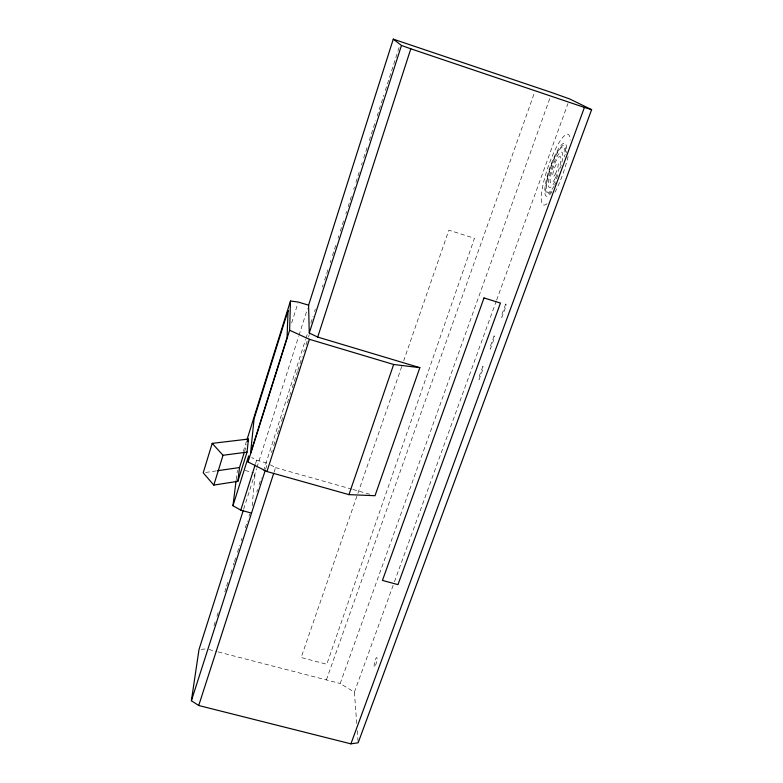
<?xml version="1.0" encoding="UTF-8"?>
<svg xmlns="http://www.w3.org/2000/svg" width="783" height="783" viewBox="0 0 783 783"><rect width="100%" height="100%" fill="white"/><g stroke="black" fill="none" stroke-linecap="round" stroke-linejoin="round"><path stroke-width="0.59" stroke-dasharray="3.92 2.94" d="M252.175 505.867L255.101 473.235L251.783 472.306M236.221 479.685L237.415 470.221M243.268 451.546L246.567 441.044M244.531 451.576L246.674 444.744M291.677 322.968L297.912 303.227M255.532 463.683L256.638 460.198L251.656 457.507M243.66 509.185L256.579 468.606M256.951 467.441L298.636 336.484M299.008 335.32L307.494 308.668M213.974 625.637L215.462 620.978M216.95 616.329L218.447 611.67M224.78 591.889L226.267 587.24M226.639 586.075L228.127 581.417M230.74 573.273L231.856 569.789M233.344 565.13L234.088 562.811M234.46 561.646L235.957 556.987M237.445 552.338L239.676 545.36M241.164 540.701L241.918 538.371M245.265 527.908L247.497 520.92M248.994 516.271L249.738 513.942M256.814 491.841L257.558 489.512M259.046 484.853L261.287 477.875M263.519 470.896L305.615 339.43M305.987 338.266L307.484 333.607M310.831 323.144L313.073 316.156M314.56 311.507L315.304 309.177M322.381 287.077L323.125 284.748M324.622 280.099L328.713 267.297M330.211 262.648L330.955 260.318M332.442 255.659L336.543 242.867M338.031 238.208L338.775 235.889M340.262 231.23L344.363 218.437M345.851 213.779L346.595 211.449M348.092 206.8L352.184 193.998M353.681 189.349L354.425 187.02M355.913 182.37L360.014 169.568M361.501 164.919L362.245 162.59M363.733 157.931L367.834 145.139M369.322 140.48L375.654 120.709M377.152 116.05L383.856 95.105M385.344 90.456L399.496 46.246M265.652 469.066L267.512 463.272L256.638 460.198M271.456 452.584L272.2 450.274M273.678 445.644L275.91 438.705M277.388 434.076L278.875 429.446M279.247 428.291L279.991 425.972M281.469 421.342L283.7 414.403M287.41 402.834L289.641 395.895M290.004 394.74L290.747 392.42M292.235 387.791L297.432 371.592M297.804 370.437L302.258 356.549M303.735 351.929L304.479 349.609M305.967 344.98L308.189 338.041M308.561 336.886L309.305 334.566M274.04 472.266L275.538 467.617L269.518 464.358M401.738 366.464L301.132 657.514L326.775 664.268L474.459 238.296L448.845 230.173L403.734 360.689M326.394 679.918L534.711 91.973M356.725 723.502L354.386 692.152L340.184 683.49L550.234 97.209M354.386 692.152L394.015 582.934M394.426 581.779L496.207 301.269M496.628 300.124L567.959 103.532M205.596 472.452L216.519 470.867M201.153 649.322L206.516 648.901M208.875 649.508L217.097 651.642M218.271 651.945L340.184 683.49M275.538 467.617L351.606 489.101M352.781 489.434L370.33 494.396M245.138 470.436L250.677 471.992M357.263 730.735L358.154 742.793M546.984 203.707A37.408 8.163 -70.9 0 1 549.01 164.313A37.408 8.163 -70.9 0 1 570.23 140.147M568.096 156.463A37.408 8.163 -70.9 0 1 554.834 192.549M551.966 191.845A28.051 6.127 -70.9 0 1 545.311 185.17A28.051 6.127 -70.9 0 1 558.67 148.594A28.051 6.127 -70.9 0 1 566.158 152.979M554.1 186.06A24.019 5.246 -70.9 0 1 546.524 184.651A24.019 5.246 -70.9 0 1 558.152 151.716A24.019 5.246 -70.9 0 1 564.377 156.962M556.067 182.351A24.019 5.246 -70.9 0 1 554.589 185.209M557.907 175.128A18.694 4.081 -70.9 0 1 548.325 183.359A18.694 4.081 -70.9 0 1 558.71 154.085A18.694 4.081 -70.9 0 1 560.374 168.169M551.252 191.297A25.624 5.589 -70.9 0 1 546.456 182.233A25.624 5.589 -70.9 0 1 558.847 149.729A25.624 5.589 -70.9 0 1 565.169 154.809M482.866 366.385L478.521 378.287L479.079 379.579L483.444 367.648L482.866 366.385M494.112 335.907L489.698 347.995L490.295 349.198L494.729 337.082L494.112 335.907M505.691 304.039L501.218 316.303L501.854 317.418L506.356 305.116L505.691 304.039M555.431 177.888A14.025 3.063 -70.9 0 0 560.266 156.62A14.025 3.063 -70.9 0 0 550.87 174.873A14.025 3.063 -70.9 0 0 555.431 177.888M555.401 174.012A7.145 1.556 -70.9 0 0 557.927 163.118A7.145 1.556 -70.9 0 0 553.141 172.299A7.145 1.556 -70.9 0 0 555.401 174.012M375.468 665.384A4.718 0.92 -75.8 0 0 376.917 657.7A4.718 0.92 -75.8 0 0 374.391 663.27A4.718 0.92 -75.8 0 0 375.468 665.384"/><path stroke-width="1.17" d="M248.035 461.95L289.612 330.23L290.483 301.015L298.274 302.062L308.6 305.184L309.265 333.02L317.702 337.082L419.845 367.667L375.008 495.717L348.954 494.631L266.954 471.532L248.035 461.95L248.671 455.882L232.952 505.73L240.773 510.144L251.529 513.119M247.027 452.124L248.465 439.048L212.193 443.374L203.208 472.795L213.818 485.098L237.846 481.31L247.027 452.124L223.028 455.275L212.193 443.374M237.846 481.31L239.52 467.539L244.179 452.721M232.952 505.73L236.075 480.87M308.6 305.184L393.281 39.15L551.878 92.609L569.623 98.932L591.615 109.669L358.154 742.793L350.911 743.85L198.716 705.512L191.385 700.726L199.009 649.489L243.298 510.34M213.818 485.098L223.028 455.275M246.929 439.88L290.483 301.015M247.751 441.318L248.465 439.048M240.773 510.144L255.16 464.848M191.385 700.726L265.28 470.231M309.265 333.02L401.464 45.453L393.281 39.15M266.954 471.532L309.422 339.303L289.612 330.23M198.716 705.512L273.668 473.421M317.702 337.082L410.801 48.8L401.464 45.453M348.954 494.631L393.663 364.486L419.845 367.667M350.911 743.85L584.421 107.428L591.615 109.669M217.527 470.72L239.52 467.539M309.422 339.303L393.663 364.486M410.801 48.8L584.421 107.428M288.046 310.577L287.067 337.59L250.56 453.279L254.103 418.739L288.046 310.577M484.021 297.951L382.437 580.409L397.97 584.637L500.464 303.06L484.021 297.951"/></g></svg>
